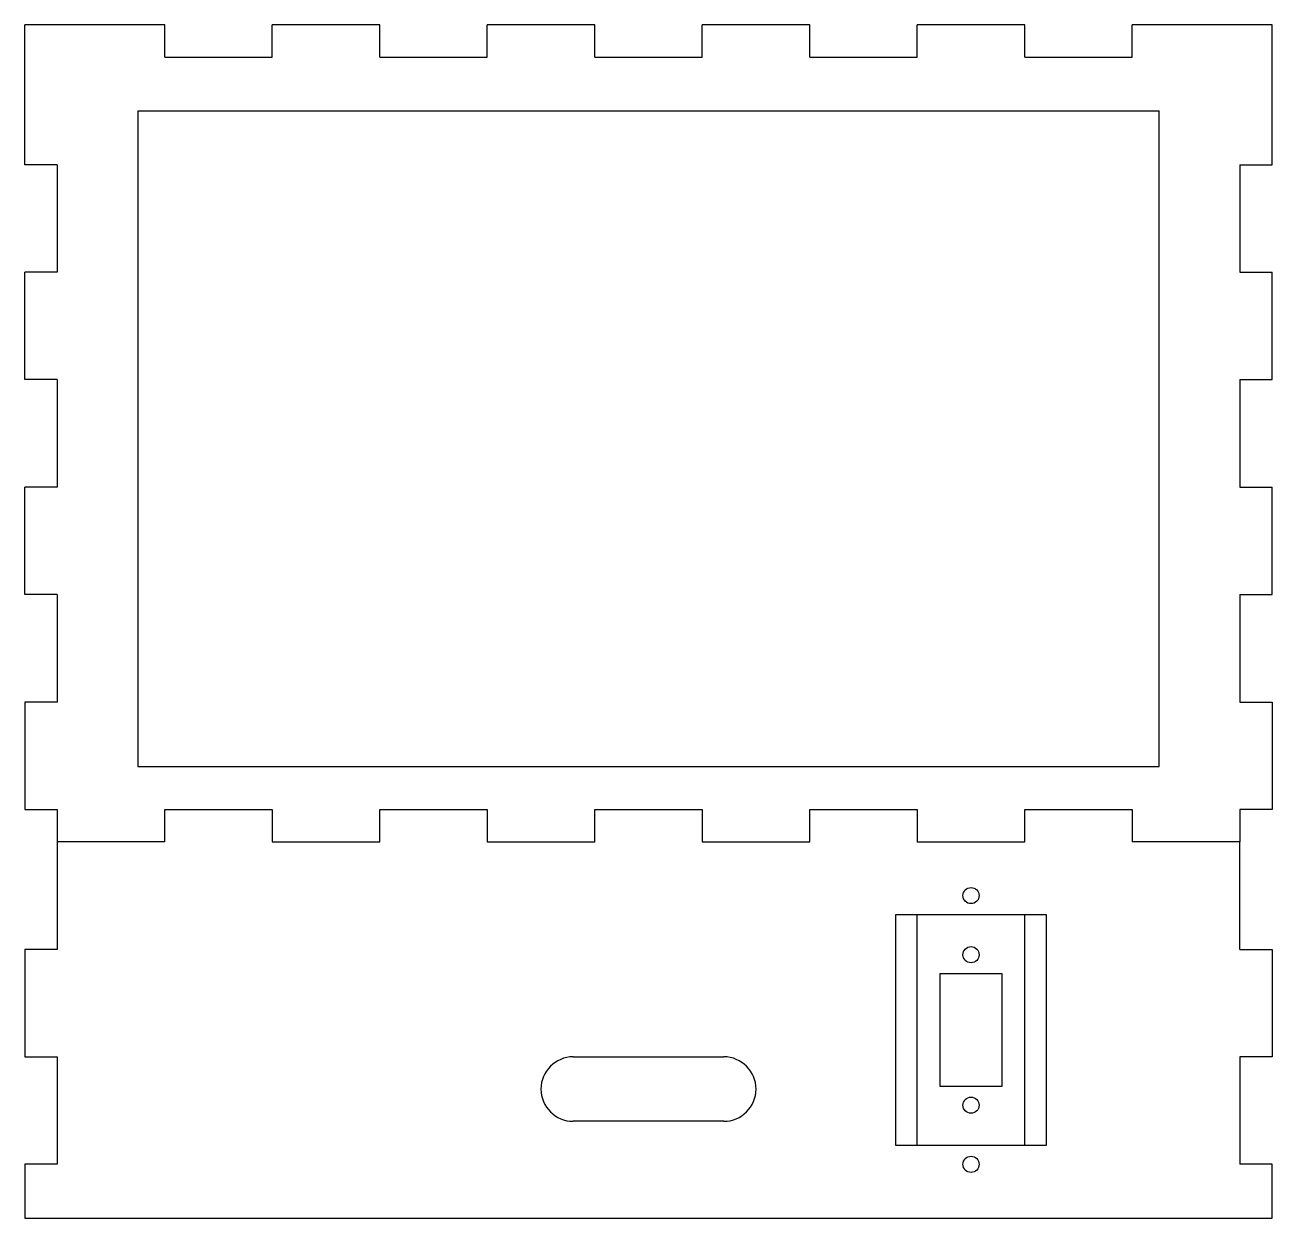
# Model space of a CAD drawing. Header units: millimetres. Extents: x 0 to 232, y -66 to 156.
import ezdxf

# ---------------------------------------------------------------- set-up
doc = ezdxf.new("R2010")
doc.units = ezdxf.units.MM
doc.layers.add('Cuts', color=4, linetype='Continuous', lineweight=25)

msp = doc.modelspace()

# ---------------------------------------------------------------- linework, layer by layer
at = {"layer": 'Cuts'}
for p, q in [((26, 156), (0, 156)), ((0, 130), (0, 156)), ((26, 150), (26, 156)), ((46, 150), (46, 156)), ((66, 156), (46, 156)), ((66, 150), (66, 156)), ((86, 150), (86, 156)), ((106, 156), (86, 156)), ((106, 150), (106, 156)), ((126, 150), (126, 156)), ((146, 156), (126, 156)), ((146, 150), (146, 156)), ((166, 150), (166, 156)), ((186, 156), (166, 156)), ((186, 150), (186, 156)), ((206, 150), (206, 156)), ((232, 156), (206, 156)), ((232, 130), (232, 156)), ((26, 150), (46, 150)), ((66, 150), (86, 150)), ((106, 150), (126, 150)), ((146, 150), (166, 150)), ((186, 150), (206, 150)), ((21, 140), (21, 18)), ((21, 140), (211, 140)), ((211, 18), (211, 140)), ((6, 130), (0, 130)), ((6, 130), (6, 110)), ((226, 130), (226, 110)), ((226, 130), (232, 130)), ((6, 110), (0, 110)), ((0, 90), (0, 110)), ((226, 110), (232, 110)), ((232, 90), (232, 110)), ((6, 90), (0, 90)), ((6, 90), (6, 70)), ((226, 90), (226, 70)), ((226, 90), (232, 90)), ((6, 70), (0, 70)), ((0, 50), (0, 70)), ((226, 70), (232, 70)), ((232, 50), (232, 70)), ((6, 50), (0, 50)), ((6, 50), (6, 30)), ((226, 50), (226, 30)), ((226, 50), (232, 50)), ((6, 30), (0, 30)), ((0, 30), (0, 10)), ((226, 30), (232, 30)), ((232, 30), (232, 10)), ((21, 18), (211, 18)), ((0, 10), (6, 10)), ((6, 10), (6, 4)), ((26, 4), (26, 10)), ((26, 10), (46, 10)), ((46, 10), (46, 4)), ((66, 4), (66, 10)), ((66, 10), (86, 10)), ((86, 10), (86, 4)), ((106, 4), (106, 10)), ((106, 10), (126, 10)), ((126, 10), (126, 4)), ((146, 4), (146, 10)), ((146, 10), (166, 10)), ((166, 10), (166, 4)), ((186, 4), (186, 10)), ((186, 10), (206, 10)), ((206, 10), (206, 4)), ((232, 10), (226, 10)), ((226, 10), (226, 4)), ((26, 4), (6, 4)), ((6, 4), (6, -16)), ((46, 4), (66, 4)), ((86, 4), (106, 4)), ((126, 4), (146, 4)), ((166, 4), (186, 4)), ((226, 4), (206, 4)), ((226, -16), (226, 4)), ((162, -52.5), (162, -9.5)), ((162, -9.5), (190, -9.5)), ((166, -52.5), (166, -9.5)), ((186, -52.5), (186, -9.5)), ((190, -9.5), (190, -52.5)), ((6, -16), (0, -16)), ((0, -16), (0, -36)), ((226, -16), (232, -16)), ((232, -16), (232, -36)), ((170.25, -20.5), (181.75, -20.5)), ((170.25, -41.5), (170.25, -20.5)), ((181.75, -20.5), (181.75, -41.5)), ((0, -36), (6, -36)), ((6, -36), (6, -56)), ((102, -36), (102, -36)), ((102, -36), (130, -36)), ((232, -36), (226, -36)), ((226, -36), (226, -56)), ((181.75, -41.5), (170.25, -41.5)), ((130, -48), (102, -48)), ((190, -52.5), (162, -52.5)), ((6, -56), (0, -56)), ((0, -56), (0, -66)), ((232, -56), (226, -56)), ((232, -66), (232, -56)), ((0, -66), (232, -66))]:
    msp.add_line(p, q, dxfattribs=at)
for centre in [(176, -6), (176, -17), (176, -45), (176, -56)]:
    msp.add_circle(centre, 1.5, dxfattribs=at)
for centre, start, end in [((102, -42), 90, 270), ((130, -42), 270, 90)]:
    msp.add_arc(centre, 6, start, end, dxfattribs=at)

doc.saveas('drawing.dxf')
